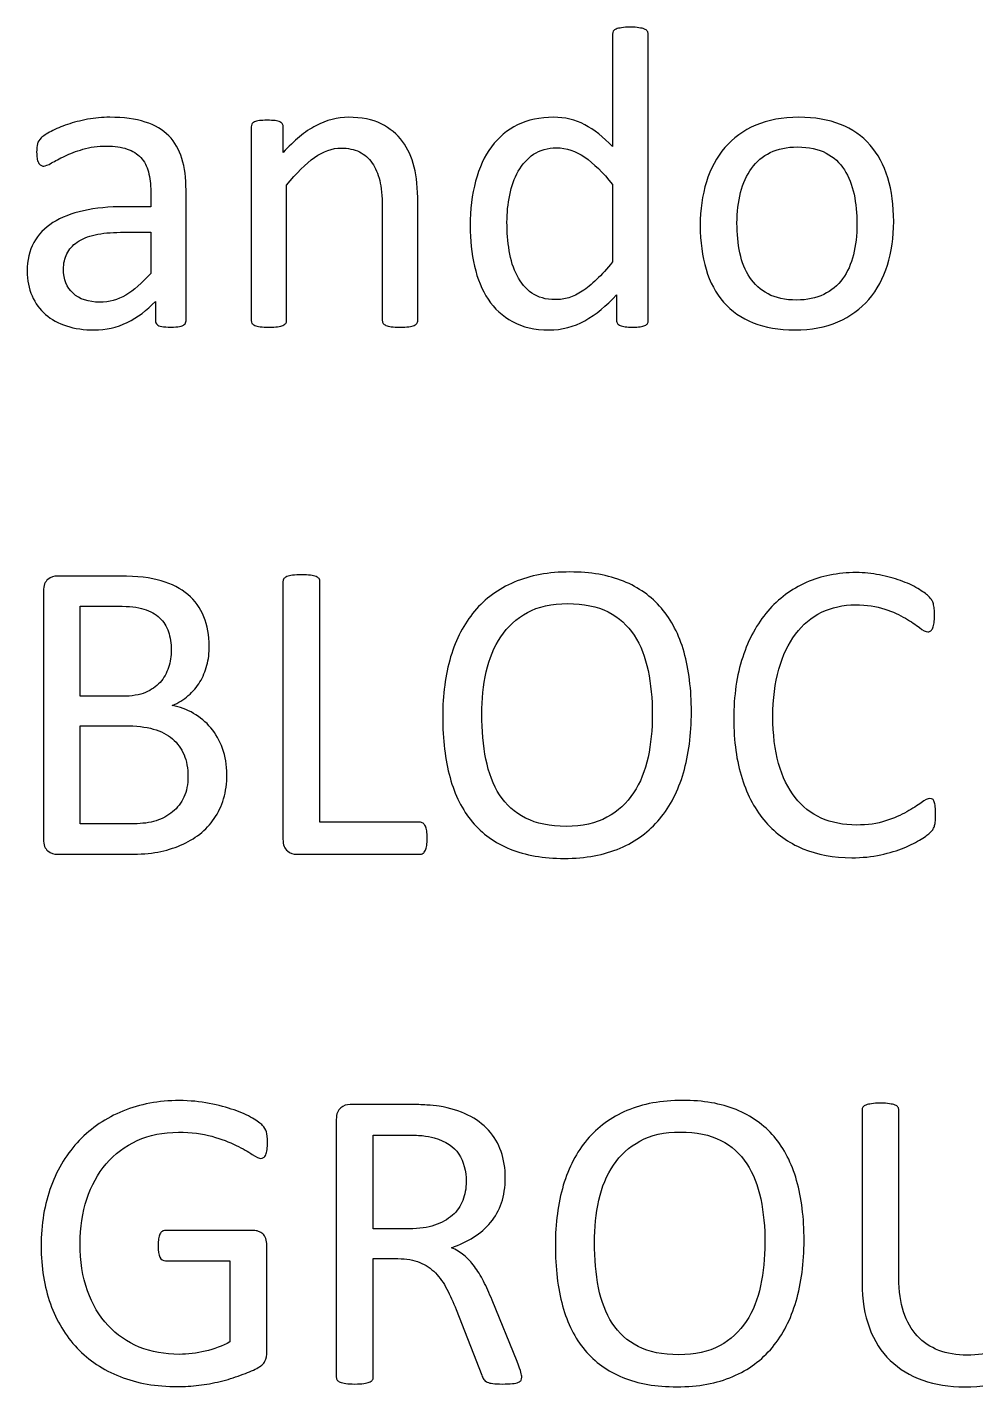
# Model space of a CAD drawing. Extents: x 699 to 13006, y 967 to 6587.
# Drawn here: x 5988.9 to 6247.5, y 2579.4 to 2949.9 of the extents above; entities that cross this region are included whole.
import ezdxf

# ---------------------------------------------------------------- set-up
doc = ezdxf.new("R2010")
doc.units = 0
doc.layers.add('Plantilla_LASERCUT_Illustrator_V2.0', color=7, linetype='CONTINUOUS')

msp = doc.modelspace()

# ---------------------------------------------------------------- linework, layer by layer
at = {"layer": 'Plantilla_LASERCUT_Illustrator_V2.0', "color": 7}
for points in [[(6148.446646, 2948.042851), (6148.446646, 2917.397852)], [(6158.173646, 2869.995853), (6158.173646, 2948.042851)], [(6049.951149, 2922.729952), (6049.951149, 2869.995953)], [(6058.681149, 2915.757952), (6058.681149, 2922.729952)], [(6022.588149, 2905.093752), (6022.588149, 2900.991752), (6015.32215, 2900.991752)], [(6032.197149, 2869.937753), (6032.197149, 2905.503752)], [(6059.619149, 2869.995953), (6059.619149, 2906.850952)], [(6148.446646, 2907.085852), (6148.446646, 2885.991853)], [(6095.361148, 2869.995953), (6095.361148, 2902.163952)], [(6085.693148, 2900.874952), (6085.693148, 2869.995953)], [(6014.32615, 2894.019753), (6022.588149, 2894.019753), (6022.588149, 2882.827753)], [(6023.877149, 2875.210753), (6023.877149, 2869.937753)], [(6149.560646, 2876.968853), (6149.560646, 2869.995853)], [(6014.32605, 2800.351255), (5997.09905, 2800.351255)], [(6058.623149, 2798.827855), (6058.623149, 2728.632857)], [(6095.888148, 2733.261857), (6068.701148, 2733.261857), (6068.701148, 2798.827855)], [(5993.34905, 2796.250255), (5993.34905, 2728.632257)], [(6014.82605, 2767.597256), (6003.36905, 2767.597256), (6003.36905, 2792.148255), (6013.77405, 2792.148255)], [(6017.98805, 2732.851257), (6003.36905, 2732.851257), (6003.36905, 2759.570256), (6015.41505, 2759.570256)], [(5997.09905, 2724.531257), (6016.90405, 2724.531257)], [(6062.373148, 2724.530857), (6095.888148, 2724.530857)], [(6093.017148, 2656.351859), (6076.904148, 2656.351859)], [(6216.474345, 2654.827959), (6216.474345, 2607.77696)], [(6226.494344, 2609.00796), (6226.494344, 2654.827959)], [(6073.154148, 2652.249859), (6073.154148, 2582.05486)], [(6093.076148, 2622.483859), (6083.232148, 2622.483859), (6083.232148, 2648.030859), (6091.728148, 2648.030859)], [(6050.654149, 2622.015059), (6026.572149, 2622.015059)], [(6054.228149, 2589.02706), (6054.228149, 2617.91406)], [(6026.572149, 2613.75406), (6044.150149, 2613.75406), (6044.150149, 2591.66406)], [(6083.232148, 2582.05486), (6083.232148, 2614.33986), (6089.970148, 2614.33986)], [(6122.431147, 2586.33186), (6115.634147, 2603.03086)], [(6105.849147, 2600.45286), (6112.822147, 2582.58186)]]:
    msp.add_lwpolyline(points, dxfattribs=at)
for points in [[(6223.476444, 2908.843652)], [(6214.121445, 2887.925653)], [(6167.929546, 2779.638556)], [(6027.424049, 2775.420256)], [(6042.158049, 2753.359256)], [(6158.116546, 2750.956556)], [(6031.613049, 2740.117256)], [(6236.424644, 2737.480357)], [(6097.822148, 2730.917857)], [(6054.111149, 2648.910059)], [(6198.632645, 2635.638559)], [(6107.636147, 2630.218859)], [(6188.819645, 2606.95656)], [(6123.486147, 2583.37286)]]:
    msp.add_lwpolyline(points, close=True, dxfattribs=at)
for points in [[(6149.443646, 2949.419851), (6149.051646, 2949.281851), (6148.788646, 2949.087851), (6148.652646, 2948.833851)], [(6150.937646, 2949.771851), (6150.331646, 2949.673851), (6149.833646, 2949.556851), (6149.443646, 2949.419851)], [(6153.251646, 2949.917851), (6152.314646, 2949.917851), (6151.542646, 2949.867851), (6150.937646, 2949.771851)], [(6155.653646, 2949.771851), (6155.028646, 2949.867851), (6154.227646, 2949.917851), (6153.251646, 2949.917851)], [(6157.118646, 2949.419851), (6156.767646, 2949.556851), (6156.278646, 2949.673851), (6155.653646, 2949.771851)], [(6157.909646, 2948.833851), (6157.734646, 2949.087851), (6157.470646, 2949.281851), (6157.118646, 2949.419851)], [(6148.652646, 2948.833851), (6148.514646, 2948.578851), (6148.446646, 2948.314851), (6148.446646, 2948.042851)], [(6158.173646, 2948.042851), (6158.173646, 2948.314851), (6158.085646, 2948.578851), (6157.909646, 2948.833851)], [(5999.85315, 2923.403752), (5998.17315, 2922.837752), (5996.68915, 2922.211752), (5995.40015, 2921.528752)], [(6005.36115, 2924.810752), (6003.36915, 2924.438752), (6001.53215, 2923.969752), (5999.85315, 2923.403752)], [(6011.39615, 2925.366752), (6009.36415, 2925.366752), (6007.35315, 2925.181752), (6005.36115, 2924.810752)], [(6021.064149, 2924.077752), (6018.40715, 2924.936752), (6015.18515, 2925.366752), (6011.39615, 2925.366752)], [(6027.510149, 2920.298752), (6025.869149, 2921.958752), (6023.720149, 2923.218752), (6021.064149, 2924.077752)], [(6050.127149, 2923.520952), (6050.009149, 2923.306952), (6049.951149, 2923.042952), (6049.951149, 2922.729952)], [(6050.830149, 2924.106952), (6050.478149, 2923.931952), (6050.244149, 2923.734952), (6050.127149, 2923.520952)], [(6052.177149, 2924.458952), (6051.630149, 2924.399952), (6051.181149, 2924.282952), (6050.830149, 2924.106952)], [(6054.345149, 2924.546952), (6053.446149, 2924.546952), (6052.724149, 2924.517952), (6052.177149, 2924.458952)], [(6056.484149, 2924.458952), (6055.917149, 2924.517952), (6055.204149, 2924.546952), (6054.345149, 2924.546952)], [(6057.802149, 2924.106952), (6057.489149, 2924.282952), (6057.050149, 2924.399952), (6056.484149, 2924.458952)], [(6058.476149, 2923.520952), (6058.339149, 2923.734952), (6058.114149, 2923.931952), (6057.802149, 2924.106952)], [(6058.681149, 2922.729952), (6058.681149, 2923.042952), (6058.612149, 2923.306952), (6058.476149, 2923.520952)], [(6076.494148, 2925.366952), (6073.486148, 2925.366952), (6070.507148, 2924.595952), (6067.558148, 2923.052952)], [(6085.371148, 2923.579952), (6082.968148, 2924.770952), (6080.009148, 2925.366952), (6076.494148, 2925.366952)], [(6091.201148, 2918.804952), (6089.716148, 2920.796952), (6087.773148, 2922.387952), (6085.371148, 2923.579952)], [(6122.577647, 2923.286852), (6119.745647, 2921.899852), (6117.372647, 2919.917852), (6115.458647, 2917.339852)], [(6132.392647, 2925.366852), (6128.680647, 2925.366852), (6125.409647, 2924.672852), (6122.577647, 2923.286852)], [(6140.859646, 2923.345852), (6138.299647, 2924.692852), (6135.477647, 2925.366852), (6132.392647, 2925.366852)], [(6148.446646, 2917.397852), (6145.946646, 2920.014852), (6143.417646, 2921.997852), (6140.859646, 2923.345852)], [(6199.247445, 2925.366652), (6194.755445, 2925.366652), (6190.829445, 2924.643652), (6187.470445, 2923.198652)], [(6210.585445, 2923.433652), (6207.363445, 2924.722652), (6203.583445, 2925.366652), (6199.247445, 2925.366652)], [(6218.642445, 2917.808652), (6216.493445, 2920.269652), (6213.808445, 2922.144652), (6210.585445, 2923.433652)], [(5992.67615, 2919.741752), (5992.14815, 2919.233752), (5991.81615, 2918.695752), (5991.67915, 2918.130752)], [(5995.40015, 2921.528752), (5994.11115, 2920.845752), (5993.20315, 2920.248752), (5992.67615, 2919.741752)], [(6031.084149, 2914.116752), (6030.341149, 2916.577752), (6029.150149, 2918.637752), (6027.510149, 2920.298752)], [(6067.558148, 2923.052952), (6064.609148, 2921.508952), (6061.650148, 2919.076952), (6058.681149, 2915.757952)], [(6187.470445, 2923.198652), (6184.110445, 2921.753652), (6181.308445, 2919.721652), (6179.062446, 2917.105652)], [(5991.67915, 2918.130752), (5991.54215, 2917.564752), (5991.47415, 2916.791752), (5991.47415, 2915.816752)], [(5999.12115, 2914.790752), (6000.54615, 2915.473752), (6002.20615, 2916.099752), (6004.10115, 2916.665752)], [(6004.10115, 2916.665752), (6005.99515, 2917.231752), (6008.13415, 2917.515752), (6010.51715, 2917.515752)], [(6010.51715, 2917.515752), (6012.74415, 2917.515752), (6014.61915, 2917.251752), (6016.14215, 2916.724752)], [(6016.14215, 2916.724752), (6017.66615, 2916.196752), (6018.90515, 2915.414752), (6019.86315, 2914.380752)], [(6067.236148, 2914.409952), (6069.657148, 2916.128952), (6072.079148, 2916.987952), (6074.502148, 2916.987952)], [(6074.502148, 2916.987952), (6076.377148, 2916.987952), (6078.027148, 2916.636952), (6079.453148, 2915.933952)], [(6079.453148, 2915.933952), (6080.878148, 2915.229952), (6082.040148, 2914.213952), (6082.939148, 2912.886952)], [(6094.394148, 2911.802952), (6093.750148, 2914.476952), (6092.685148, 2916.811952), (6091.201148, 2918.804952)], [(6115.458647, 2917.339852), (6113.544647, 2914.761852), (6112.098647, 2911.646852), (6111.122647, 2907.993852)], [(6126.943647, 2915.288852), (6128.661647, 2916.460852), (6130.751647, 2917.046852), (6133.212647, 2917.046852)], [(6133.212647, 2917.046852), (6135.868647, 2917.046852), (6138.417647, 2916.196852), (6140.859646, 2914.497852)], [(6179.062446, 2917.105652), (6176.815446, 2914.488652), (6175.136446, 2911.371652), (6174.023446, 2907.759652)], [(6191.447445, 2915.757652), (6193.516445, 2916.773652), (6195.990445, 2917.281652), (6198.868445, 2917.281652)], [(6198.868445, 2917.281652), (6201.981445, 2917.281652), (6204.582445, 2916.724652), (6206.671445, 2915.611652)], [(6223.476444, 2908.843652), (6222.401444, 2912.359652), (6220.790444, 2915.347652), (6218.642445, 2917.808652)], [(5991.47415, 2915.816752), (5991.47415, 2915.230752), (5991.51315, 2914.692752), (5991.59215, 2914.204752)], [(5991.59215, 2914.204752), (5991.66915, 2913.715752), (5991.79715, 2913.315752), (5991.97215, 2913.003752)], [(5991.97215, 2913.003752), (5992.14815, 2912.690752), (5992.35315, 2912.455752), (5992.58815, 2912.300752)], [(5992.58815, 2912.300752), (5992.82215, 2912.144752), (5993.09515, 2912.065752), (5993.40815, 2912.065752)], [(5993.40815, 2912.065752), (5993.87715, 2912.065752), (5994.58915, 2912.349752), (5995.54715, 2912.915752)], [(5995.54715, 2912.915752), (5996.50315, 2913.481752), (5997.69515, 2914.107752), (5999.12115, 2914.790752)], [(6019.86315, 2914.380752), (6020.820149, 2913.345752), (6021.513149, 2912.045752), (6021.943149, 2910.483752)], [(6032.197149, 2905.503752), (6032.197149, 2908.784752), (6031.825149, 2911.655752), (6031.084149, 2914.116752)], [(6059.619149, 2906.850952), (6062.275148, 2910.170952), (6064.814148, 2912.689952), (6067.236148, 2914.409952)], [(6082.939148, 2912.886952), (6083.837148, 2911.558952), (6084.521148, 2909.975952), (6084.990148, 2908.140952)], [(6122.753647, 2910.659852), (6123.827647, 2912.572852), (6125.223647, 2914.116852), (6126.943647, 2915.288852)], [(6140.859646, 2914.497852), (6143.299646, 2912.798852), (6145.829646, 2910.327852), (6148.446646, 2907.085852)], [(6186.333445, 2911.450652), (6187.673445, 2913.305652), (6189.378445, 2914.740652), (6191.447445, 2915.757652)], [(6206.671445, 2915.611652), (6208.761445, 2914.497652), (6210.416445, 2912.983652), (6211.638445, 2911.070652)], [(6021.943149, 2910.483752), (6022.372149, 2908.921752), (6022.588149, 2907.123752), (6022.588149, 2905.093752)], [(6095.361148, 2902.163952), (6095.361148, 2905.913952), (6095.039148, 2909.126952), (6094.394148, 2911.802952)], [(6120.409647, 2904.155852), (6120.897647, 2906.577852), (6121.678647, 2908.745852), (6122.753647, 2910.659852)], [(6183.348445, 2904.859652), (6183.997445, 2907.398652), (6184.993445, 2909.595652), (6186.333445, 2911.450652)], [(6211.638445, 2911.070652), (6212.860445, 2909.155652), (6213.737445, 2906.929652), (6214.269445, 2904.390652)], [(6225.087444, 2896.948653), (6225.087444, 2901.363652), (6224.550444, 2905.327652), (6223.476444, 2908.843652)], [(6084.990148, 2908.140952), (6085.459148, 2906.303952), (6085.693148, 2903.882952), (6085.693148, 2900.874952)], [(6111.122647, 2907.993852), (6110.145647, 2904.340852), (6109.657647, 2900.249852), (6109.657647, 2895.718853)], [(6174.023446, 2907.759652), (6172.910446, 2904.146652), (6172.353446, 2900.191652), (6172.353446, 2895.894653)], [(6182.372445, 2896.538653), (6182.372445, 2899.546653), (6182.698445, 2902.319652), (6183.348445, 2904.859652)], [(6119.677647, 2896.772853), (6119.677647, 2899.271853), (6119.921647, 2901.732852), (6120.409647, 2904.155852)], [(6214.269445, 2904.390652), (6214.801445, 2901.850652), (6215.068445, 2899.155653), (6215.068445, 2896.304653)], [(6004.24815, 2899.907753), (6000.96715, 2899.184753), (5998.19315, 2898.100753), (5995.92715, 2896.655753)], [(6015.32215, 2900.991752), (6011.22015, 2900.991752), (6007.52915, 2900.630752), (6004.24815, 2899.907753)], [(5995.92715, 2896.655753), (5993.66115, 2895.210753), (5991.92315, 2893.394753), (5990.71315, 2891.206753)], [(6007.41215, 2893.345753), (6009.36415, 2893.793753), (6011.66915, 2894.019753), (6014.32615, 2894.019753)], [(6109.657647, 2895.718853), (6109.657647, 2891.889853), (6110.048647, 2888.247853), (6110.829647, 2884.790853)], [(6120.292647, 2888.979853), (6119.882647, 2891.519853), (6119.677647, 2894.115853), (6119.677647, 2896.772853)], [(6172.353446, 2895.894653), (6172.353446, 2891.441653), (6172.880446, 2887.456653), (6173.935446, 2883.941653)], [(6183.171445, 2888.394653), (6182.638445, 2890.933653), (6182.372445, 2893.647653), (6182.372445, 2896.538653)], [(6215.068445, 2896.304653), (6215.068445, 2893.257653), (6214.752445, 2890.464653), (6214.121445, 2887.925653)], [(6223.388444, 2885.083653), (6224.520444, 2888.696653), (6225.087444, 2892.651653), (6225.087444, 2896.948653)], [(5990.71315, 2891.206753), (5989.50115, 2889.018753), (5988.89615, 2886.440753), (5988.89615, 2883.472753)], [(5999.70715, 2888.189753), (6000.31215, 2889.419753), (6001.26015, 2890.474753), (6002.54915, 2891.353753)], [(6002.54915, 2891.353753), (6003.83815, 2892.232753), (6005.45815, 2892.896753), (6007.41215, 2893.345753)], [(5998.79915, 2883.941753), (5998.79915, 2885.542753), (5999.10115, 2886.958753), (5999.70715, 2888.189753)], [(6122.431647, 2882.212853), (6121.415647, 2884.184853), (6120.702647, 2886.439853), (6120.292647, 2888.979853)], [(6185.831445, 2881.743653), (6184.590445, 2883.638653), (6183.703445, 2885.854653), (6183.171445, 2888.394653)], [(6214.121445, 2887.925653), (6213.490445, 2885.385653), (6212.505445, 2883.198653), (6211.165445, 2881.363653)], [(5988.89615, 2883.472753), (5988.89615, 2880.932753), (5989.33615, 2878.667753), (5990.21515, 2876.675753)], [(6001.40615, 2877.407753), (5999.66715, 2879.027753), (5998.79915, 2881.206753), (5998.79915, 2883.941753)], [(6022.588149, 2882.827753), (6020.204149, 2880.170753), (6017.92915, 2878.198753), (6015.76115, 2876.909753)], [(6110.829647, 2884.790853), (6111.610647, 2881.333853), (6112.851647, 2878.324853), (6114.550647, 2875.767853)], [(6148.446646, 2885.991853), (6146.923646, 2884.077853), (6145.477646, 2882.466853), (6144.110646, 2881.157853)], [(6173.935446, 2883.941653), (6174.990446, 2880.425653), (6176.591446, 2877.437653), (6178.740446, 2874.976653)], [(6218.320445, 2875.738653), (6220.565444, 2878.354653), (6222.255444, 2881.470653), (6223.388444, 2885.083653)], [(6126.474647, 2877.466853), (6124.794647, 2878.657853), (6123.446647, 2880.239853), (6122.431647, 2882.212853)], [(6144.110646, 2881.157853), (6142.743646, 2879.848853), (6141.434646, 2878.784853), (6140.185646, 2877.964853)], [(6190.827445, 2877.232653), (6188.737445, 2878.345653), (6187.073445, 2879.848653), (6185.831445, 2881.743653)], [(6211.165445, 2881.363653), (6209.825445, 2879.526653), (6208.111445, 2878.101653), (6206.021445, 2877.085653)], [(5990.21515, 2876.675753), (5991.09315, 2874.683753), (5992.32415, 2873.003753), (5993.90615, 2871.636753)], [(6008.70115, 2874.976753), (6005.57515, 2874.976753), (6003.14415, 2875.786753), (6001.40615, 2877.407753)], [(6015.76115, 2876.909753), (6013.59315, 2875.620753), (6011.23915, 2874.976753), (6008.70115, 2874.976753)], [(6016.17215, 2869.468753), (6019.00315, 2870.835753), (6021.572149, 2872.749753), (6023.877149, 2875.210753)], [(6114.550647, 2875.767853), (6116.249647, 2873.208853), (6118.465647, 2871.176853), (6121.200647, 2869.673853)], [(6132.802647, 2875.679853), (6130.262647, 2875.679853), (6128.153647, 2876.273853), (6126.474647, 2877.466853)], [(6136.523647, 2876.206853), (6135.331647, 2875.854853), (6134.091647, 2875.679853), (6132.802647, 2875.679853)], [(6140.185646, 2877.964853), (6138.934647, 2877.144853), (6137.714647, 2876.558853), (6136.523647, 2876.206853)], [(6140.917646, 2869.937853), (6143.905646, 2871.615853), (6146.786646, 2873.959853), (6149.560646, 2876.968853)], [(6198.631445, 2875.562653), (6195.517445, 2875.562653), (6192.915445, 2876.118653), (6190.827445, 2877.232653)], [(6206.021445, 2877.085653), (6203.932445, 2876.069653), (6201.470445, 2875.562653), (6198.631445, 2875.562653)], [(6209.882445, 2869.614653), (6213.261445, 2871.079653), (6216.073445, 2873.120653), (6218.320445, 2875.738653)], [(5993.90615, 2871.636753), (5995.48815, 2870.268753), (5997.40215, 2869.224753), (5999.64815, 2868.501753)], [(6178.740446, 2874.976653), (6180.888445, 2872.515653), (6183.574445, 2870.640653), (6186.796445, 2869.351653)], [(5999.64815, 2868.501753), (6001.89415, 2867.778753), (6004.40415, 2867.417753), (6007.17715, 2867.417753)], [(6007.17715, 2867.417753), (6010.34215, 2867.417753), (6013.33915, 2868.101753), (6016.17215, 2869.468753)], [(6023.877149, 2869.937753), (6023.877149, 2869.468753), (6024.013149, 2869.116753), (6024.287149, 2868.882753)], [(6024.287149, 2868.882753), (6024.560149, 2868.648753), (6024.999149, 2868.472753), (6025.605149, 2868.355753)], [(6025.605149, 2868.355753), (6026.210149, 2868.237753), (6027.021149, 2868.179753), (6028.037149, 2868.179753)], [(6028.037149, 2868.179753), (6029.092149, 2868.179753), (6029.892149, 2868.237753), (6030.439149, 2868.355753)], [(6030.439149, 2868.355753), (6030.986149, 2868.472753), (6031.415149, 2868.648753), (6031.728149, 2868.882753)], [(6031.728149, 2868.882753), (6032.040149, 2869.116753), (6032.197149, 2869.468753), (6032.197149, 2869.937753)], [(6049.951149, 2869.995953), (6049.951149, 2869.682953), (6050.019149, 2869.418953), (6050.156149, 2869.204953)], [(6050.156149, 2869.204953), (6050.292149, 2868.989953), (6050.546149, 2868.803953), (6050.918149, 2868.647953)], [(6050.918149, 2868.647953), (6051.288149, 2868.492953), (6051.786149, 2868.375953), (6052.412149, 2868.296953)], [(6052.412149, 2868.296953), (6053.036149, 2868.218953), (6053.818149, 2868.179953), (6054.756149, 2868.179953)], [(6054.756149, 2868.179953), (6055.732149, 2868.179953), (6056.532149, 2868.218953), (6057.158149, 2868.296953)], [(6057.158149, 2868.296953), (6057.782149, 2868.375953), (6058.271149, 2868.492953), (6058.623149, 2868.647953)], [(6058.623149, 2868.647953), (6058.974149, 2868.803953), (6059.228149, 2868.989953), (6059.384149, 2869.204953)], [(6059.384149, 2869.204953), (6059.540149, 2869.418953), (6059.619149, 2869.682953), (6059.619149, 2869.995953)], [(6085.693148, 2869.995953), (6085.693148, 2869.682953), (6085.771148, 2869.418953), (6085.927148, 2869.204953)], [(6085.927148, 2869.204953), (6086.083148, 2868.989953), (6086.338148, 2868.803953), (6086.689148, 2868.647953)], [(6086.689148, 2868.647953), (6087.041148, 2868.492953), (6087.528148, 2868.375953), (6088.154148, 2868.296953)], [(6088.154148, 2868.296953), (6088.778148, 2868.218953), (6089.579148, 2868.179953), (6090.556148, 2868.179953)], [(6090.556148, 2868.179953), (6091.494148, 2868.179953), (6092.275148, 2868.218953), (6092.900148, 2868.296953)], [(6092.900148, 2868.296953), (6093.525148, 2868.375953), (6094.013148, 2868.492953), (6094.365148, 2868.647953)], [(6094.365148, 2868.647953), (6094.716148, 2868.803953), (6094.970148, 2868.989953), (6095.127148, 2869.204953)], [(6095.127148, 2869.204953), (6095.282148, 2869.418953), (6095.361148, 2869.682953), (6095.361148, 2869.995953)], [(6121.200647, 2869.673853), (6123.934647, 2868.170853), (6127.236647, 2867.417853), (6131.103647, 2867.417853)], [(6131.103647, 2867.417853), (6134.657647, 2867.417853), (6137.929647, 2868.258853), (6140.917646, 2869.937853)], [(6149.560646, 2869.995853), (6149.560646, 2869.682853), (6149.637646, 2869.409853), (6149.794646, 2869.175853)], [(6149.794646, 2869.175853), (6149.950646, 2868.940853), (6150.204646, 2868.755853), (6150.556646, 2868.618853)], [(6150.556646, 2868.618853), (6150.907646, 2868.481853), (6151.356646, 2868.375853), (6151.903646, 2868.296853)], [(6151.903646, 2868.296853), (6152.450646, 2868.218853), (6153.134646, 2868.179853), (6153.954646, 2868.179853)], [(6153.954646, 2868.179853), (6154.735646, 2868.179853), (6155.399646, 2868.218853), (6155.946646, 2868.296853)], [(6155.946646, 2868.296853), (6156.493646, 2868.375853), (6156.932646, 2868.481853), (6157.265646, 2868.618853)], [(6157.265646, 2868.618853), (6157.596646, 2868.755853), (6157.831646, 2868.940853), (6157.968646, 2869.175853)], [(6157.968646, 2869.175853), (6158.104646, 2869.409853), (6158.173646, 2869.682853), (6158.173646, 2869.995853)], [(6186.796445, 2869.351653), (6190.019445, 2868.062653), (6193.798445, 2867.417653), (6198.134445, 2867.417653)], [(6198.134445, 2867.417653), (6202.587445, 2867.417653), (6206.503445, 2868.150653), (6209.882445, 2869.614653)], [(6136.845547, 2801.464555), (6131.063547, 2801.464555), (6126.005547, 2800.535555), (6121.669547, 2798.681555)], [(6151.435546, 2798.945555), (6147.294546, 2800.623555), (6142.430546, 2801.464555), (6136.845547, 2801.464555)], [(6214.833645, 2801.289355), (6209.872645, 2801.289355), (6205.350645, 2800.389355), (6201.269645, 2798.593355)], [(6221.220644, 2800.673355), (6219.149645, 2801.084355), (6217.020645, 2801.289355), (6214.833645, 2801.289355)], [(5994.55105, 2799.443255), (5993.74905, 2798.837255), (5993.34905, 2797.773255), (5993.34905, 2796.250255)], [(5997.09905, 2800.351255), (5996.20005, 2800.351255), (5995.35105, 2800.048255), (5994.55105, 2799.443255)], [(6025.459049, 2799.062255), (6022.568049, 2799.921255), (6018.85705, 2800.351255), (6014.32605, 2800.351255)], [(6032.695049, 2795.312255), (6030.762049, 2796.953255), (6028.349049, 2798.203255), (6025.459049, 2799.062255)], [(6058.857149, 2799.647855), (6058.700149, 2799.413855), (6058.623149, 2799.140855), (6058.623149, 2798.827855)], [(6059.677149, 2800.204855), (6059.286149, 2800.066855), (6059.013149, 2799.882855), (6058.857149, 2799.647855)], [(6061.259148, 2800.556855), (6060.595148, 2800.458855), (6060.068148, 2800.341855), (6059.677149, 2800.204855)], [(6063.662148, 2800.702855), (6062.724148, 2800.702855), (6061.923148, 2800.652855), (6061.259148, 2800.556855)], [(6066.093148, 2800.556855), (6065.449148, 2800.652855), (6064.638148, 2800.702855), (6063.662148, 2800.702855)], [(6067.646148, 2800.204855), (6067.255148, 2800.341855), (6066.738148, 2800.458855), (6066.093148, 2800.556855)], [(6068.467148, 2799.647855), (6068.310148, 2799.882855), (6068.036148, 2800.066855), (6067.646148, 2800.204855)], [(6068.701148, 2798.827855), (6068.701148, 2799.140855), (6068.622148, 2799.413855), (6068.467148, 2799.647855)], [(6121.669547, 2798.681555), (6117.333547, 2796.825555), (6113.720547, 2794.189555), (6110.829547, 2790.771555)], [(6161.777546, 2791.591555), (6159.023546, 2794.814555), (6155.575546, 2797.265555), (6151.435546, 2798.945555)], [(6201.269645, 2798.593355), (6197.186645, 2796.796355), (6193.681645, 2794.189355), (6190.751645, 2790.771355)], [(6226.962644, 2799.121355), (6225.204644, 2799.745355), (6223.290644, 2800.263355), (6221.220644, 2800.673355)], [(6231.650644, 2796.953355), (6230.282644, 2797.773355), (6228.720644, 2798.496355), (6226.962644, 2799.121355)], [(6037.060049, 2789.277255), (6036.083049, 2791.659255), (6034.629049, 2793.672255), (6032.695049, 2795.312255)], [(6234.491644, 2794.931355), (6233.964644, 2795.459355), (6233.016644, 2796.132355), (6231.650644, 2796.953355)], [(6235.517644, 2793.730355), (6235.360644, 2794.002355), (6235.019644, 2794.404355), (6234.491644, 2794.931355)], [(6235.898644, 2792.763355), (6235.799644, 2793.134355), (6235.673644, 2793.457355), (6235.517644, 2793.730355)], [(6013.77405, 2792.148255), (6016.65805, 2792.148255), (6018.97605, 2791.875255), (6020.730049, 2791.328255)], [(6020.730049, 2791.328255), (6022.483049, 2790.780255), (6023.906049, 2789.989255), (6024.997049, 2788.955255)], [(6110.829547, 2790.771555), (6107.938547, 2787.352555), (6105.770547, 2783.202555), (6104.325547, 2778.320556)], [(6118.001547, 2783.827555), (6119.854547, 2786.561555), (6122.262547, 2788.749555), (6125.228547, 2790.390555)], [(6125.228547, 2790.390555), (6128.192547, 2792.031555), (6131.860547, 2792.851555), (6136.230547, 2792.851555)], [(6136.230547, 2792.851555), (6140.599546, 2792.851555), (6144.266546, 2792.089555), (6147.231546, 2790.566555)], [(6147.231546, 2790.566555), (6150.195546, 2789.042555), (6152.566546, 2786.923555), (6154.341546, 2784.208555)], [(6167.929546, 2779.638556), (6166.581546, 2784.384555), (6164.531546, 2788.368555), (6161.777546, 2791.591555)], [(6190.751645, 2790.771355), (6187.821645, 2787.352355), (6185.546645, 2783.183355), (6183.925645, 2778.261356)], [(6198.343645, 2784.531355), (6200.306645, 2787.147355), (6202.672645, 2789.130355), (6205.441645, 2790.478355)], [(6205.441645, 2790.478355), (6208.209645, 2791.826355), (6211.282645, 2792.500355), (6214.660645, 2792.500355)], [(6214.660645, 2792.500355), (6217.762645, 2792.500355), (6220.423644, 2792.119355), (6222.642644, 2791.357355)], [(6222.642644, 2791.357355), (6224.860644, 2790.595355), (6226.745644, 2789.754355), (6228.296644, 2788.837355)], [(6236.132644, 2791.445355), (6236.073644, 2791.952355), (6235.995644, 2792.391355), (6235.898644, 2792.763355)], [(6236.220644, 2789.628355), (6236.220644, 2790.332355), (6236.191644, 2790.937355), (6236.132644, 2791.445355)], [(6024.997049, 2788.955255), (6026.089049, 2787.920255), (6026.887049, 2786.660255), (6027.394049, 2785.175255)], [(6038.525049, 2781.191255), (6038.525049, 2784.199255), (6038.036049, 2786.894255), (6037.060049, 2789.277255)], [(6228.296644, 2788.837355), (6229.847644, 2787.919355), (6231.114644, 2787.080355), (6232.096644, 2786.318355)], [(6232.096644, 2786.318355), (6233.078644, 2785.556355), (6233.844644, 2785.175355), (6234.393644, 2785.175355)], [(6235.189644, 2785.439355), (6235.405644, 2785.615355), (6235.591644, 2785.887355), (6235.748644, 2786.259355)], [(6235.748644, 2786.259355), (6235.906644, 2786.630355), (6236.023644, 2787.088355), (6236.102644, 2787.636355)], [(6236.102644, 2787.636355), (6236.180644, 2788.183355), (6236.220644, 2788.846355), (6236.220644, 2789.628355)], [(6027.394049, 2785.175255), (6027.901049, 2783.690255), (6028.154049, 2782.031255), (6028.154049, 2780.195255)], [(6114.021547, 2774.247556), (6114.821547, 2777.900556), (6116.148547, 2781.093555), (6118.001547, 2783.827555)], [(6154.341546, 2784.208555), (6156.116546, 2781.492555), (6157.384546, 2778.290556), (6158.145546, 2774.599556)], [(6193.777645, 2774.951356), (6194.857645, 2778.720356), (6196.379645, 2781.914355), (6198.343645, 2784.531355)], [(6234.393644, 2785.175355), (6234.707644, 2785.175355), (6234.973644, 2785.263355), (6235.189644, 2785.439355)], [(6028.154049, 2780.195255), (6028.154049, 2778.554256), (6027.910049, 2776.963256), (6027.424049, 2775.420256)], [(6037.881049, 2776.035256), (6038.310049, 2777.675256), (6038.525049, 2779.394256), (6038.525049, 2781.191255)], [(6169.950546, 2763.320556), (6169.950546, 2769.451556), (6169.277546, 2774.892556), (6167.929546, 2779.638556)], [(6027.424049, 2775.420256), (6026.936049, 2773.876256), (6026.166049, 2772.528256), (6025.115049, 2771.377256)], [(6035.976049, 2771.494256), (6036.816049, 2772.880256), (6037.450049, 2774.394256), (6037.881049, 2776.035256)], [(6104.325547, 2778.320556), (6102.880547, 2773.436556), (6102.158547, 2768.007556), (6102.158547, 2762.031556)], [(6183.925645, 2778.261356), (6182.303645, 2773.339356), (6181.493645, 2767.734356), (6181.493645, 2761.445356)], [(6025.115049, 2771.377256), (6024.062049, 2770.224256), (6022.737049, 2769.305256), (6021.139049, 2768.623256)], [(6032.812049, 2767.773256), (6034.081049, 2768.866256), (6035.136049, 2770.107256), (6035.976049, 2771.494256)], [(6112.822547, 2762.734556), (6112.822547, 2766.756556), (6113.221547, 2770.594556), (6114.021547, 2774.247556)], [(6158.145546, 2774.599556), (6158.906546, 2770.908556), (6159.286546, 2766.913556), (6159.286546, 2762.617556)], [(6192.157645, 2762.031356), (6192.157645, 2766.874356), (6192.696645, 2771.180356), (6193.777645, 2774.951356)], [(6021.139049, 2768.623256), (6019.54105, 2767.939256), (6017.43705, 2767.597256), (6014.82605, 2767.597256)], [(6028.447049, 2765.078256), (6030.088049, 2765.781256), (6031.542049, 2766.679256), (6032.812049, 2767.773256)], [(6034.248049, 2762.939256), (6032.450049, 2763.973256), (6030.517049, 2764.687256), (6028.447049, 2765.078256)], [(6038.965049, 2758.984256), (6037.617049, 2760.586256), (6036.044049, 2761.904256), (6034.248049, 2762.939256)], [(6102.158547, 2762.031556), (6102.158547, 2755.781556), (6102.821547, 2750.253556), (6104.150547, 2745.449556)], [(6113.933547, 2750.429556), (6113.192547, 2754.179556), (6112.822547, 2758.281556), (6112.822547, 2762.734556)], [(6159.286546, 2762.617556), (6159.286546, 2758.515556), (6158.895546, 2754.627556), (6158.116546, 2750.956556)], [(6167.783546, 2746.738556), (6169.227546, 2751.659556), (6169.950546, 2757.187556), (6169.950546, 2763.320556)], [(6181.493645, 2761.445356), (6181.493645, 2755.312356), (6182.245645, 2749.892356), (6183.749645, 2745.185356)], [(6193.718645, 2749.287356), (6192.677645, 2752.978356), (6192.157645, 2757.226356), (6192.157645, 2762.031356)], [(6015.41505, 2759.570256), (6018.57205, 2759.570256), (6021.194049, 2759.267256), (6023.280049, 2758.662256)], [(6023.280049, 2758.662256), (6025.366049, 2758.055256), (6027.100049, 2757.168256), (6028.485049, 2755.996256)], [(6042.158049, 2753.359256), (6041.376049, 2755.506256), (6040.312049, 2757.381256), (6038.965049, 2758.984256)], [(6028.485049, 2755.996256), (6029.869049, 2754.824256), (6030.921049, 2753.379256), (6031.642049, 2751.660256)], [(6043.330049, 2746.269256), (6043.330049, 2748.847256), (6042.939049, 2751.211256), (6042.158049, 2753.359256)], [(6031.642049, 2751.660256), (6032.364049, 2749.940256), (6032.724049, 2747.948256), (6032.724049, 2745.683256)], [(6117.679547, 2740.732556), (6115.923547, 2743.447556), (6114.675547, 2746.679556), (6113.933547, 2750.429556)], [(6158.116546, 2750.956556), (6157.335546, 2747.284556), (6156.028546, 2744.051556), (6154.195546, 2741.259556)], [(6198.195645, 2740.029356), (6196.251645, 2742.509356), (6194.758645, 2745.595356), (6193.718645, 2749.287356)], [(6032.724049, 2745.683256), (6032.724049, 2743.574256), (6032.354049, 2741.718256), (6031.613049, 2740.117256)], [(6042.422049, 2739.677257), (6043.027049, 2741.689256), (6043.330049, 2743.886256), (6043.330049, 2746.269256)], [(6104.150547, 2745.449556), (6105.477547, 2740.644556), (6107.499547, 2736.620557), (6110.214547, 2733.378557)], [(6161.308546, 2734.169557), (6164.179546, 2737.626557), (6166.337546, 2741.816556), (6167.783546, 2746.738556)], [(6183.749645, 2745.185356), (6185.253645, 2740.477356), (6187.401645, 2736.522357), (6190.195645, 2733.320357)], [(6031.613049, 2740.117256), (6030.872049, 2738.514257), (6029.849049, 2737.177257), (6028.543049, 2736.103257)], [(6039.873049, 2734.257257), (6040.966049, 2735.859257), (6041.816049, 2737.665257), (6042.422049, 2739.677257)], [(6124.731547, 2734.404557), (6121.784547, 2735.907557), (6119.434547, 2738.016557), (6117.679547, 2740.732556)], [(6154.195546, 2741.259556), (6152.362546, 2738.466557), (6149.943546, 2736.249557), (6146.939546, 2734.609557)], [(6205.352645, 2734.404357), (6202.525645, 2735.672357), (6200.139645, 2737.547357), (6198.195645, 2740.029356)], [(6232.566644, 2738.593357), (6231.544644, 2737.851357), (6230.239644, 2737.020357), (6228.649644, 2736.103357)], [(6234.981644, 2739.707357), (6234.392644, 2739.707357), (6233.587644, 2739.334357), (6232.566644, 2738.593357)], [(6235.688644, 2739.531357), (6235.492644, 2739.648357), (6235.256644, 2739.707357), (6234.981644, 2739.707357)], [(6236.159644, 2738.857357), (6236.041644, 2739.188357), (6235.884644, 2739.414357), (6235.688644, 2739.531357)], [(6236.424644, 2737.480357), (6236.365644, 2738.066357), (6236.277644, 2738.525357), (6236.159644, 2738.857357)], [(6028.543049, 2736.103257), (6027.237049, 2735.028257), (6025.726049, 2734.218257), (6024.012049, 2733.672257)], [(6135.820547, 2732.148557), (6131.372547, 2732.148557), (6127.676547, 2732.900557), (6124.731547, 2734.404557)], [(6146.939546, 2734.609557), (6143.934546, 2732.968557), (6140.228546, 2732.148557), (6135.820547, 2732.148557)], [(6214.954645, 2732.500357), (6211.380645, 2732.500357), (6208.179645, 2733.134357), (6205.352645, 2734.404357)], [(6228.649644, 2736.103357), (6227.058644, 2735.185357), (6225.134644, 2734.354357), (6222.876644, 2733.613357)], [(6236.513644, 2735.253357), (6236.513644, 2736.152357), (6236.483644, 2736.894357), (6236.424644, 2737.480357)], [(6236.454644, 2733.613357), (6236.493644, 2734.082357), (6236.513644, 2734.628357), (6236.513644, 2735.253357)], [(6024.012049, 2733.672257), (6022.296049, 2733.124257), (6020.288049, 2732.851257), (6017.98805, 2732.851257)], [(6035.918049, 2730.039257), (6037.460049, 2731.249257), (6038.779049, 2732.655257), (6039.873049, 2734.257257)], [(6096.797148, 2732.997857), (6096.542148, 2733.173857), (6096.240148, 2733.261857), (6095.888148, 2733.261857)], [(6097.441148, 2732.235857), (6097.265148, 2732.566857), (6097.050148, 2732.821857), (6096.797148, 2732.997857)], [(6097.822148, 2730.917857), (6097.743148, 2731.464857), (6097.617148, 2731.903857), (6097.441148, 2732.235857)], [(6097.939148, 2728.925857), (6097.939148, 2729.706857), (6097.900148, 2730.369857), (6097.822148, 2730.917857)], [(6110.214547, 2733.378557), (6112.929547, 2730.135557), (6116.366547, 2727.665557), (6120.527547, 2725.966557)], [(6150.497546, 2726.200557), (6154.833546, 2728.055557), (6158.437546, 2730.712557), (6161.308546, 2734.169557)], [(6190.195645, 2733.320357), (6192.987645, 2730.117357), (6196.366645, 2727.695357), (6200.331645, 2726.054357)], [(6222.876644, 2733.613357), (6220.618644, 2732.871357), (6217.977645, 2732.500357), (6214.954645, 2732.500357)], [(6235.048644, 2730.449357), (6235.438644, 2730.838357), (6235.712644, 2731.171357), (6235.868644, 2731.445357)], [(6235.868644, 2731.445357), (6236.024644, 2731.717357), (6236.151644, 2732.031357), (6236.249644, 2732.382357)], [(6236.249644, 2732.382357), (6236.346644, 2732.734357), (6236.415644, 2733.144357), (6236.454644, 2733.613357)], [(5993.34905, 2728.632257), (5993.34905, 2727.109257), (5993.74905, 2726.045257), (5994.55105, 2725.439257)], [(6024.492049, 2725.146257), (6026.699049, 2725.556257), (6028.769049, 2726.172257), (6030.703049, 2726.992257)], [(6030.703049, 2726.992257), (6032.637049, 2727.812257), (6034.374049, 2728.828257), (6035.918049, 2730.039257)], [(6058.623149, 2728.632857), (6058.623149, 2727.108857), (6059.023149, 2726.044857), (6059.824149, 2725.438857)], [(6097.441148, 2725.614857), (6097.617148, 2725.985857), (6097.743148, 2726.435857), (6097.822148, 2726.962857)], [(6097.822148, 2726.962857), (6097.900148, 2727.489857), (6097.939148, 2728.143857), (6097.939148, 2728.925857)], [(6227.929644, 2726.318357), (6229.784644, 2727.080357), (6231.337644, 2727.861357), (6232.587644, 2728.662357)], [(6232.587644, 2728.662357), (6233.837644, 2729.461357), (6234.657644, 2730.058357), (6235.048644, 2730.449357)], [(5994.55105, 2725.439257), (5995.35105, 2724.833257), (5996.20005, 2724.531257), (5997.09905, 2724.531257)], [(6016.90405, 2724.531257), (6019.75505, 2724.531257), (6022.284049, 2724.736257), (6024.492049, 2725.146257)], [(6059.824149, 2725.438857), (6060.624148, 2724.832857), (6061.474148, 2724.530857), (6062.373148, 2724.530857)], [(6095.888148, 2724.530857), (6096.240148, 2724.530857), (6096.542148, 2724.618857), (6096.797148, 2724.794857)], [(6096.797148, 2724.794857), (6097.050148, 2724.970857), (6097.265148, 2725.242857), (6097.441148, 2725.614857)], [(6120.527547, 2725.966557), (6124.687547, 2724.267557), (6129.618547, 2723.417557), (6135.322547, 2723.417557)], [(6135.322547, 2723.417557), (6141.102546, 2723.417557), (6146.161546, 2724.346557), (6150.497546, 2726.200557)], [(6200.331645, 2726.054357), (6204.296645, 2724.414357), (6208.739645, 2723.593357), (6213.661645, 2723.593357)], [(6213.661645, 2723.593357), (6216.512645, 2723.593357), (6219.140645, 2723.857357), (6221.542644, 2724.384357)], [(6221.542644, 2724.384357), (6223.945644, 2724.912357), (6226.073644, 2725.556357), (6227.929644, 2726.318357)], [(6030.381149, 2657.406059), (6024.756149, 2657.406059), (6019.62915, 2656.459059), (6015.00015, 2654.564059)], [(6038.525149, 2656.644059), (6035.986149, 2657.151059), (6033.271149, 2657.406059), (6030.381149, 2657.406059)], [(6045.293149, 2654.857059), (6043.319149, 2655.540059), (6041.064149, 2656.137059), (6038.525149, 2656.644059)], [(6167.548646, 2657.464559), (6161.766646, 2657.464559), (6156.708646, 2656.535559), (6152.372646, 2654.681559)], [(6182.138645, 2654.945559), (6177.997646, 2656.623559), (6173.133646, 2657.464559), (6167.548646, 2657.464559)], [(6219.052345, 2656.556959), (6218.427345, 2656.458959), (6217.919345, 2656.341959), (6217.529345, 2656.204959)], [(6221.513344, 2656.702959), (6220.497344, 2656.702959), (6219.677345, 2656.652959), (6219.052345, 2656.556959)], [(6223.915344, 2656.556959), (6223.251344, 2656.652959), (6222.451344, 2656.702959), (6221.513344, 2656.702959)], [(6225.468344, 2656.204959), (6225.097344, 2656.341959), (6224.579344, 2656.458959), (6223.915344, 2656.556959)], [(6015.00015, 2654.564059), (6010.37115, 2652.669059), (6006.40515, 2650.003059), (6003.10515, 2646.566059)], [(6050.273149, 2652.631059), (6048.925149, 2653.431059), (6047.265149, 2654.174059), (6045.293149, 2654.857059)], [(6074.355148, 2655.442859), (6073.554148, 2654.836859), (6073.154148, 2653.772859), (6073.154148, 2652.249859)], [(6076.904148, 2656.351859), (6076.005148, 2656.351859), (6075.155148, 2656.048859), (6074.355148, 2655.442859)], [(6097.793148, 2656.204859), (6096.523148, 2656.301859), (6094.931148, 2656.351859), (6093.017148, 2656.351859)], [(6101.220147, 2655.882859), (6100.204147, 2655.999859), (6099.062148, 2656.106859), (6097.793148, 2656.204859)], [(6108.984147, 2653.479859), (6106.737147, 2654.572859), (6104.150147, 2655.374859), (6101.220147, 2655.882859)], [(6114.638147, 2649.319859), (6113.115147, 2650.998859), (6111.230147, 2652.386859), (6108.984147, 2653.479859)], [(6152.372646, 2654.681559), (6148.036646, 2652.825559), (6144.423646, 2650.189559), (6141.532646, 2646.771559)], [(6192.480645, 2647.591559), (6189.726645, 2650.814559), (6186.278645, 2653.265559), (6182.138645, 2654.945559)], [(6216.708345, 2655.647959), (6216.552345, 2655.413959), (6216.474345, 2655.139959), (6216.474345, 2654.827959)], [(6217.529345, 2656.204959), (6217.138345, 2656.066959), (6216.864345, 2655.882959), (6216.708345, 2655.647959)], [(6226.259344, 2655.647959), (6226.103344, 2655.882959), (6225.839344, 2656.066959), (6225.468344, 2656.204959)], [(6226.494344, 2654.827959), (6226.494344, 2655.139959), (6226.415344, 2655.413959), (6226.259344, 2655.647959)], [(6053.056149, 2650.668059), (6052.548149, 2651.175059), (6051.621149, 2651.830059), (6050.273149, 2652.631059)], [(6054.111149, 2648.910059), (6053.915149, 2649.574059), (6053.564149, 2650.160059), (6053.056149, 2650.668059)], [(6118.066147, 2643.548859), (6117.304147, 2645.716859), (6116.162147, 2647.640859), (6114.638147, 2649.319859)], [(6003.10515, 2646.566059), (5999.80415, 2643.129059), (5997.24615, 2638.969059), (5995.42915, 2634.086059)], [(6010.45915, 2640.180059), (6012.76315, 2642.875059), (6015.57515, 2644.984059), (6018.89615, 2646.508059)], [(6018.89615, 2646.508059), (6022.216149, 2648.031059), (6025.966149, 2648.793059), (6030.146149, 2648.793059)], [(6030.146149, 2648.793059), (6033.662149, 2648.793059), (6036.698149, 2648.421059), (6039.257149, 2647.680059)], [(6039.257149, 2647.680059), (6041.816149, 2646.937059), (6044.013149, 2646.117059), (6045.849149, 2645.219059)], [(6054.404149, 2646.039059), (6054.404149, 2647.289059), (6054.306149, 2648.245059), (6054.111149, 2648.910059)], [(6054.287149, 2644.076059), (6054.364149, 2644.641059), (6054.404149, 2645.297059), (6054.404149, 2646.039059)], [(6091.728148, 2648.030859), (6093.720148, 2648.030859), (6095.332148, 2647.972859), (6096.562148, 2647.854859)], [(6096.562148, 2647.854859), (6097.793148, 2647.737859), (6098.896148, 2647.541859), (6099.873148, 2647.268859)], [(6099.873148, 2647.268859), (6102.997147, 2646.369859), (6105.224147, 2644.895859), (6106.552147, 2642.845859)], [(6141.532646, 2646.771559), (6138.641647, 2643.352559), (6136.473647, 2639.202559), (6135.028647, 2634.320559)], [(6148.704646, 2639.827559), (6150.557646, 2642.561559), (6152.965646, 2644.749559), (6155.931646, 2646.390559)], [(6155.931646, 2646.390559), (6158.895646, 2648.031559), (6162.563646, 2648.851559), (6166.933646, 2648.851559)], [(6166.933646, 2648.851559), (6171.302646, 2648.851559), (6174.969646, 2648.089559), (6177.934646, 2646.566559)], [(6177.934646, 2646.566559), (6180.898645, 2645.042559), (6183.269645, 2642.923559), (6185.044645, 2640.208559)], [(6198.632645, 2635.638559), (6197.284645, 2640.384559), (6195.234645, 2644.368559), (6192.480645, 2647.591559)], [(6045.849149, 2645.219059), (6047.685149, 2644.319059), (6049.150149, 2643.499059), (6050.244149, 2642.758059)], [(6050.244149, 2642.758059), (6051.337149, 2642.015059), (6052.119149, 2641.644059), (6052.588149, 2641.644059)], [(6052.588149, 2641.644059), (6052.861149, 2641.644059), (6053.115149, 2641.723059), (6053.349149, 2641.879059)], [(6053.349149, 2641.879059), (6053.584149, 2642.034059), (6053.778149, 2642.298059), (6053.935149, 2642.670059)], [(6053.935149, 2642.670059), (6054.091149, 2643.041059), (6054.208149, 2643.510059), (6054.287149, 2644.076059)], [(6106.552147, 2642.845859), (6107.880147, 2640.794859), (6108.545147, 2638.283859), (6108.545147, 2635.315859)], [(6119.209147, 2636.370859), (6119.209147, 2638.986859), (6118.828147, 2641.380859), (6118.066147, 2643.548859)], [(6005.15615, 2630.570059), (6006.38615, 2634.281059), (6008.15315, 2637.484059), (6010.45915, 2640.180059)], [(6144.724646, 2630.247559), (6145.524646, 2633.900559), (6146.851646, 2637.093559), (6148.704646, 2639.827559)], [(6185.044645, 2640.208559), (6186.819645, 2637.492559), (6188.087645, 2634.290559), (6188.848645, 2630.599559)], [(6108.545147, 2635.315859), (6108.545147, 2633.478859), (6108.241147, 2631.779859), (6107.636147, 2630.218859)], [(6118.183147, 2629.544859), (6118.866147, 2631.556859), (6119.209147, 2633.830859), (6119.209147, 2636.370859)], [(6135.028647, 2634.320559), (6133.583647, 2629.436559), (6132.861647, 2624.007559), (6132.861647, 2618.03156)], [(6200.653645, 2619.32056), (6200.653645, 2625.451559), (6199.980645, 2630.892559), (6198.632645, 2635.638559)], [(5995.42915, 2634.086059), (5993.61315, 2629.202059), (5992.70515, 2623.753059), (5992.70515, 2617.73806)], [(6003.31015, 2618.50006), (6003.31015, 2622.836059), (6003.92515, 2626.858059), (6005.15615, 2630.570059)], [(6188.848645, 2630.599559), (6189.609645, 2626.908559), (6189.989645, 2622.913559), (6189.989645, 2618.61756)], [(6107.636147, 2630.218859), (6107.030147, 2628.655859), (6106.084147, 2627.297859), (6104.795147, 2626.145859)], [(6115.224147, 2624.212859), (6116.513147, 2625.755859), (6117.499147, 2627.531859), (6118.183147, 2629.544859)], [(6143.525646, 2618.73456), (6143.525646, 2622.756559), (6143.924646, 2626.594559), (6144.724646, 2630.247559)], [(6099.961148, 2623.450859), (6098.027148, 2622.806859), (6095.732148, 2622.483859), (6093.076148, 2622.483859)], [(6104.795147, 2626.145859), (6103.506147, 2624.993859), (6101.894147, 2624.095859), (6099.961148, 2623.450859)], [(6110.595147, 2620.198859), (6112.392147, 2621.331859), (6113.935147, 2622.668859), (6115.224147, 2624.212859)], [(6024.697149, 2619.76006), (6024.618149, 2619.23206), (6024.580149, 2618.59706), (6024.580149, 2617.85506)], [(6025.078149, 2621.049059), (6024.902149, 2620.717059), (6024.775149, 2620.287059), (6024.697149, 2619.76006)], [(6025.693149, 2621.781059), (6025.459149, 2621.625059), (6025.254149, 2621.380059), (6025.078149, 2621.049059)], [(6026.572149, 2622.015059), (6026.220149, 2622.015059), (6025.927149, 2621.936059), (6025.693149, 2621.781059)], [(6051.943149, 2621.781059), (6051.513149, 2621.936059), (6051.083149, 2622.015059), (6050.654149, 2622.015059)], [(6053.115149, 2621.078059), (6052.763149, 2621.390059), (6052.372149, 2621.625059), (6051.943149, 2621.781059)], [(6053.935149, 2619.78906), (6053.739149, 2620.336059), (6053.466149, 2620.764059), (6053.115149, 2621.078059)], [(6054.228149, 2617.91406), (6054.228149, 2618.61706), (6054.130149, 2619.24106), (6053.935149, 2619.78906)], [(6104.560147, 2617.32786), (6106.787147, 2618.10886), (6108.798147, 2619.06486), (6110.595147, 2620.198859)], [(5992.70515, 2617.73806), (5992.70515, 2611.95706), (5993.54415, 2606.72206), (5995.22415, 2602.03506)], [(6005.33215, 2605.60906), (6003.98415, 2609.35906), (6003.31015, 2613.65606), (6003.31015, 2618.50006)], [(6024.580149, 2617.85506), (6024.580149, 2616.44906), (6024.745149, 2615.41406), (6025.078149, 2614.75006)], [(6107.959147, 2615.24786), (6106.943147, 2616.08786), (6105.810147, 2616.77986), (6104.560147, 2617.32786)], [(6132.861647, 2618.03156), (6132.861647, 2611.78156), (6133.524647, 2606.25356), (6134.853647, 2601.44956)], [(6144.636646, 2606.42956), (6143.895646, 2610.17956), (6143.525646, 2614.28156), (6143.525646, 2618.73456)], [(6189.989645, 2618.61756), (6189.989645, 2614.51556), (6189.598645, 2610.62756), (6188.819645, 2606.95656)], [(6198.486645, 2602.73856), (6199.930645, 2607.65956), (6200.653645, 2613.18756), (6200.653645, 2619.32056)], [(6025.078149, 2614.75006), (6025.409149, 2614.08506), (6025.907149, 2613.75406), (6026.572149, 2613.75406)], [(6089.970148, 2614.33986), (6092.275148, 2614.33986), (6094.248148, 2613.99686), (6095.888148, 2613.31386)], [(6095.888148, 2613.31386), (6097.529148, 2612.63086), (6098.954148, 2611.67386), (6100.166147, 2610.44286)], [(6110.800147, 2612.22986), (6109.922147, 2613.40186), (6108.974147, 2614.40686), (6107.959147, 2615.24786)], [(6113.291147, 2608.18686), (6112.509147, 2609.71086), (6111.679147, 2611.05886), (6110.800147, 2612.22986)], [(6100.166147, 2610.44286), (6101.376147, 2609.21286), (6102.422147, 2607.74786), (6103.300147, 2606.04886)], [(6227.783344, 2599.80796), (6226.923344, 2602.42496), (6226.494344, 2605.49196), (6226.494344, 2609.00796)], [(6010.92715, 2596.11706), (6008.54415, 2598.69506), (6006.67915, 2601.85906), (6005.33215, 2605.60906)], [(6103.300147, 2606.04886), (6104.179147, 2604.34986), (6105.029147, 2602.48286), (6105.849147, 2600.45286)], [(6115.634147, 2603.03086), (6114.853147, 2604.94386), (6114.071147, 2606.66386), (6113.291147, 2608.18686)], [(6148.382646, 2596.73256), (6146.626646, 2599.44756), (6145.378646, 2602.67956), (6144.636646, 2606.42956)], [(6188.819645, 2606.95656), (6188.038645, 2603.28456), (6186.731645, 2600.05156), (6184.898645, 2597.25956)], [(6216.474345, 2607.77696), (6216.474345, 2603.12796), (6217.138345, 2599.02596), (6218.466345, 2595.47296)], [(5995.22415, 2602.03506), (5996.90315, 2597.34706), (5999.33515, 2593.32406), (6002.51915, 2589.96506)], [(6134.853647, 2601.44956), (6136.180647, 2596.64456), (6138.202647, 2592.62056), (6140.917646, 2589.37856)], [(6192.011645, 2590.16956), (6194.882645, 2593.62656), (6197.040645, 2597.81656), (6198.486645, 2602.73856)], [(6184.898645, 2597.25956), (6183.065645, 2594.46656), (6180.646645, 2592.24956), (6177.642646, 2590.60956)], [(6231.503344, 2593.27496), (6229.882344, 2595.01296), (6228.642344, 2597.19096), (6227.783344, 2599.80796)], [(6019.45315, 2590.25806), (6016.15215, 2591.58506), (6013.31015, 2593.53906), (6010.92715, 2596.11706)], [(6155.434646, 2590.40456), (6152.487646, 2591.90756), (6150.137646, 2594.01656), (6148.382646, 2596.73256)], [(6218.466345, 2595.47296), (6219.794345, 2591.91796), (6221.689344, 2588.95896), (6224.150344, 2586.59596)], [(6002.51915, 2589.96506), (6005.70215, 2586.60406), (6009.59915, 2584.01706), (6014.20915, 2582.20106)], [(6030.322149, 2588.26506), (6026.376149, 2588.26506), (6022.753149, 2588.93006), (6019.45315, 2590.25806)], [(6044.150149, 2591.66406), (6042.079149, 2590.53006), (6039.843149, 2589.68106), (6037.441149, 2589.11506)], [(6166.523646, 2588.14856), (6162.075646, 2588.14856), (6158.379646, 2588.90056), (6155.434646, 2590.40456)], [(6177.642646, 2590.60956), (6174.637646, 2588.96856), (6170.931646, 2588.14856), (6166.523646, 2588.14856)], [(6181.200645, 2582.20056), (6185.536645, 2584.05556), (6189.140645, 2586.71256), (6192.011645, 2590.16956)], [(6237.363344, 2589.34896), (6235.078344, 2590.22796), (6233.124344, 2591.53696), (6231.503344, 2593.27496)], [(6037.441149, 2589.11506), (6035.039149, 2588.54906), (6032.666149, 2588.26506), (6030.322149, 2588.26506)], [(6051.474149, 2584.42806), (6052.607149, 2584.99306), (6053.349149, 2585.64806), (6053.701149, 2586.39006)], [(6053.701149, 2586.39006), (6054.052149, 2587.13206), (6054.228149, 2588.01106), (6054.228149, 2589.02706)], [(6123.486147, 2583.37286), (6123.329147, 2583.93786), (6122.978147, 2584.92586), (6122.431147, 2586.33186)], [(6140.917646, 2589.37856), (6143.632646, 2586.13556), (6147.069646, 2583.66556), (6151.230646, 2581.96656)], [(6224.150344, 2586.59596), (6226.611344, 2584.23096), (6229.560344, 2582.44396), (6232.998344, 2581.23396)], [(6245.068344, 2588.03096), (6242.216344, 2588.03096), (6239.648344, 2588.47096), (6237.363344, 2589.34896)], [(6252.890344, 2589.31996), (6250.605344, 2588.46096), (6247.998344, 2588.03096), (6245.068344, 2588.03096)], [(6041.513149, 2580.88306), (6043.427149, 2581.35106), (6045.282149, 2581.91706), (6047.080149, 2582.58206)], [(6047.080149, 2582.58206), (6048.876149, 2583.24606), (6050.341149, 2583.86106), (6051.474149, 2584.42806)], [(6112.822147, 2582.58186), (6112.978147, 2582.11286), (6113.163147, 2581.72286), (6113.379147, 2581.40986)], [(6123.720147, 2582.05486), (6123.720147, 2582.36686), (6123.642147, 2582.80686), (6123.486147, 2583.37286)], [(6014.20915, 2582.20106), (6018.81815, 2580.38506), (6024.052149, 2579.476061), (6029.912149, 2579.476061)], [(6029.912149, 2579.476061), (6031.825149, 2579.476061), (6033.759149, 2579.594061), (6035.713149, 2579.828061)], [(6035.713149, 2579.828061), (6037.665149, 2580.06206), (6039.599149, 2580.41406), (6041.513149, 2580.88306)], [(6073.154148, 2582.05486), (6073.154148, 2581.74086), (6073.232148, 2581.46886), (6073.388148, 2581.23386)], [(6073.388148, 2581.23386), (6073.544148, 2580.99986), (6073.818148, 2580.81386), (6074.209148, 2580.67786)], [(6074.209148, 2580.67786), (6074.599148, 2580.53986), (6075.117148, 2580.42386), (6075.761148, 2580.32586)], [(6075.761148, 2580.32586), (6076.406148, 2580.22886), (6077.216148, 2580.17986), (6078.193148, 2580.17986)], [(6078.193148, 2580.17986), (6079.169148, 2580.17986), (6079.980148, 2580.22886), (6080.625148, 2580.32586)], [(6080.625148, 2580.32586), (6081.269148, 2580.42386), (6081.777148, 2580.53986), (6082.148148, 2580.67786)], [(6082.148148, 2580.67786), (6082.519148, 2580.81386), (6082.793148, 2580.99986), (6082.968148, 2581.23386)], [(6082.968148, 2581.23386), (6083.144148, 2581.46886), (6083.232148, 2581.74086), (6083.232148, 2582.05486)], [(6113.379147, 2581.40986), (6113.593147, 2581.09686), (6113.896147, 2580.85286), (6114.287147, 2580.67786)], [(6114.287147, 2580.67786), (6114.677147, 2580.50186), (6115.195147, 2580.37586), (6115.840147, 2580.29686)], [(6115.840147, 2580.29686), (6116.484147, 2580.21886), (6117.314147, 2580.17986), (6118.330147, 2580.17986)], [(6118.330147, 2580.17986), (6119.502147, 2580.17986), (6120.439147, 2580.21886), (6121.142147, 2580.29686)], [(6121.142147, 2580.29686), (6121.845147, 2580.37586), (6122.392147, 2580.49286), (6122.783147, 2580.64786)], [(6122.783147, 2580.64786), (6123.173147, 2580.80386), (6123.427147, 2580.99986), (6123.545147, 2581.23386)], [(6123.545147, 2581.23386), (6123.662147, 2581.46886), (6123.720147, 2581.74086), (6123.720147, 2582.05486)], [(6151.230646, 2581.96656), (6155.390646, 2580.26756), (6160.321646, 2579.417561), (6166.025646, 2579.417561)], [(6166.025646, 2579.417561), (6171.805646, 2579.417561), (6176.864646, 2580.34656), (6181.200645, 2582.20056)], [(6232.998344, 2581.23396), (6236.435344, 2580.02396), (6240.243344, 2579.417961), (6244.423344, 2579.417961)], [(6244.423344, 2579.417961), (6248.994344, 2579.417961), (6253.075344, 2580.06196), (6256.669344, 2581.35096)]]:
    msp.add_open_spline(points, degree=3, dxfattribs=at)

doc.saveas('drawing.dxf')
